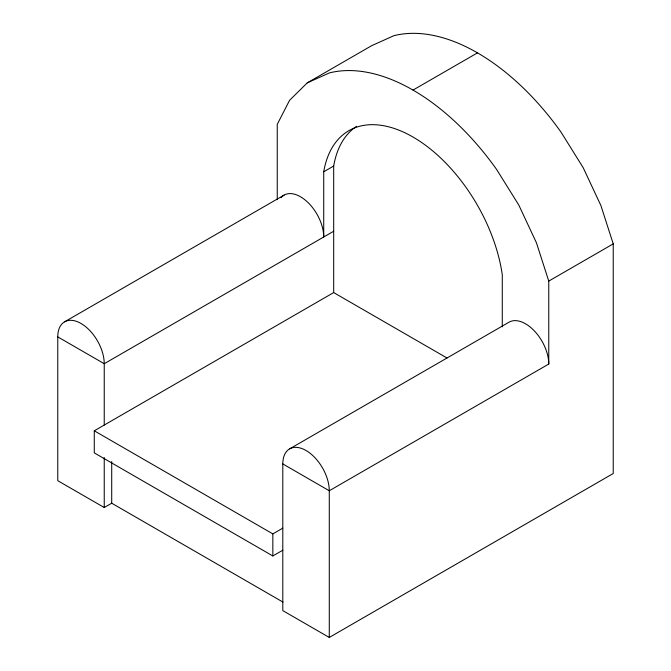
<?xml version="1.0" encoding="UTF-8"?>
<svg xmlns="http://www.w3.org/2000/svg" width="671" height="671" viewBox="0 0 671 671"><rect width="100%" height="100%" fill="white"/><g stroke="black" fill="none" stroke-linecap="round" stroke-linejoin="round"><path stroke-width="1.01" d="M329.276 637.45L329.276 490.761A32.862 18.973 60 0 0 306.035 450.509A32.862 18.973 60 0 0 282.801 463.929L282.801 610.618L329.276 637.45L613.235 473.508L613.235 243.867L600.897 205.552L583.25 167.792L561.065 132.187A202.567 116.955 60 0 0 393.902 35.68L371.709 45.653L307.234 82.877L289.595 100.273L277.249 124.336L277.249 199.698M413.009 90.082L477.484 52.858M280.998 197.719A32.862 18.973 60 0 1 307.083 201.661A32.862 18.973 60 0 1 323.724 236.997L323.724 171.776L333.688 166.022A128.262 74.053 60 0 1 356.662 126.274M64.575 321.837L284.059 195.118M333.688 231.243L104.24 363.716L57.765 336.884L57.765 480.696L104.24 507.528L111.713 503.216L283.019 602.113M282.801 550.22L272.837 555.965L94.276 452.883L94.276 430.807L333.688 292.581L446.987 357.995M282.801 463.929L329.276 490.761L548.761 364.043L548.761 281.09L613.235 243.867M289.604 448.882L509.088 322.164A32.862 18.973 60 0 1 534.418 330.971A32.862 18.973 60 0 1 548.761 364.043M94.276 430.807L272.837 533.89L282.801 528.144M307.234 82.877L329.427 72.904A202.567 116.955 60 0 1 496.59 169.419L518.775 205.016L536.423 242.776L548.761 281.09M502.285 326.819L502.285 274.867A128.262 74.053 60 0 0 413.009 137.035A128.262 74.053 60 0 0 323.724 171.776M333.688 166.022L333.688 292.581M272.837 533.89L272.837 555.965M111.713 461.556L111.713 503.216M104.24 425.053L104.24 363.716A32.862 18.973 60 0 0 81.006 323.464A32.862 18.973 60 0 0 57.765 336.884M104.24 457.538L104.24 507.528"/></g></svg>
